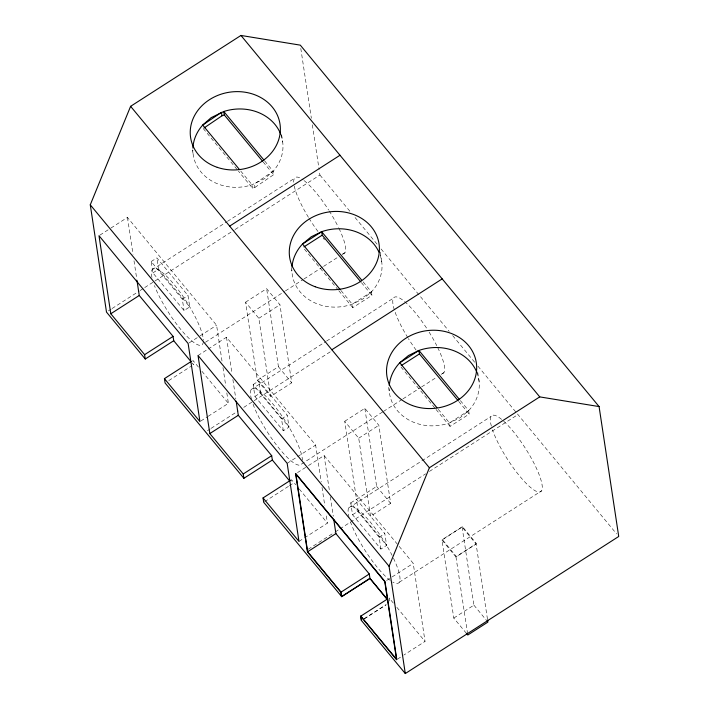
<?xml version="1.0" encoding="UTF-8"?>
<svg xmlns="http://www.w3.org/2000/svg" width="709" height="709" viewBox="0 0 709 709"><rect width="100%" height="100%" fill="white"/><g stroke="black" fill="none" stroke-linecap="round" stroke-linejoin="round"><path stroke-width="0.53" stroke-dasharray="3.54 2.66" d="M281.048 135.109A45.208 39.03 -8.6 0 1 273.151 171.215L264.679 178.624L252.058 184.765A45.208 39.03 -8.6 0 1 192.848 150.131M380.104 254.965A45.208 39.03 -8.6 0 1 371.41 291.886L362.716 299.092L352.258 304.179A45.208 39.03 -8.6 0 1 291.886 269.89M477.006 372.739A45.208 39.03 -8.6 0 1 468.667 410.626L459.973 417.831L449.515 422.927A45.208 39.03 -8.6 0 1 389.144 388.629M264.696 160.978L273.151 171.215L254.38 183.95L254.903 187.424L252.581 188.239L238.472 171.179M254.903 187.424L273.683 174.689L273.151 171.215M99.916 235.122L110.01 228.635M110.932 228.041L127.452 217.433L216.591 325.254L222.165 362.122M151.177 261.541L156.875 257.89L188.027 295.573L189.737 306.908L184.048 310.56L152.896 272.876L151.177 261.541L182.328 299.225L184.048 310.56M152.125 269.757L226.525 221.97M227.456 221.376L294.421 178.376M152.896 272.876L158.586 269.225L156.875 257.89M108.371 310.914L111.162 309.115M112.093 308.521L139.124 291.16M140.054 290.566L143.785 288.164M144.716 287.57L154.039 281.579M154.97 280.986L234.192 230.106M235.122 229.503L319.936 175.034L319.28 170.665M182.328 299.225L188.027 295.573M245.544 302.194L266.628 288.66L279.931 304.755L291.736 382.816L270.661 396.349L257.349 380.254L245.544 302.194L258.856 318.297L270.661 396.349M189.046 342.943L199.149 336.456M200.062 335.871L216.591 325.254M205.459 342.261L284.513 291.488M285.443 290.894L303.115 279.541M304.037 278.947L322.639 267.001M323.57 266.398L338.45 256.844M342.172 254.46L344.964 252.661M198.033 355.519L207.214 349.617M208.136 349.032L226.49 337.236L315.629 445.066L321.204 481.925M258.856 318.297L279.931 304.755M168.751 380.609L190.783 366.464M371.41 291.886L371.933 295.352L352.79 307.653L352.258 304.179L371.41 291.886L363.008 281.712M257.349 380.254L278.433 366.721L266.628 288.66M253.14 384.57L258.838 380.91L287.225 415.244L289.015 427.119L283.325 430.771L254.939 396.437L253.14 384.57L281.526 418.904L283.325 430.771M200.851 421.004L207.276 416.874M208.198 416.289L228.395 403.315L226.588 391.395M251.234 389.463L325.635 341.676M326.557 341.082L393.522 298.081M254.939 396.437L260.628 392.777L258.838 380.91M207.409 430.726L210.201 428.927M211.131 428.325L238.162 410.972M243.754 407.374L330.438 351.708M281.526 418.904L287.225 415.244M344.716 421.279L364.843 408.349L378.845 425.294L390.65 503.355L370.532 516.276L358.719 438.215L344.716 421.279L356.521 499.331L376.647 486.409L364.843 408.349M287.172 463.34L315.629 445.066M382.559 411.991L301.644 463.961A45.208 10.493 57.3 0 1 279.036 448.265A45.208 10.493 57.3 0 1 252.98 403.988M383.489 411.397L402.083 399.451M403.013 398.857L420.685 387.504M421.616 386.91L436.496 377.356M441.149 374.37L443.94 372.571M297.47 472.637L307.573 466.159M308.486 465.565L324.093 455.541L413.232 563.371L425.037 641.423L403.917 654.992M358.719 438.215L378.845 425.294M264.617 501.68L288.483 486.347M289.405 485.762L292.152 483.99L291.496 479.656L295.724 484.77M468.667 410.626L469.19 414.091L450.047 426.393L449.515 422.927L468.667 410.626L460.256 400.452M350.742 502.867L356.441 499.216L384.819 533.549L386.618 545.416L380.928 549.076L352.541 514.743L350.742 502.867L379.129 537.209L380.928 549.076M348.828 507.768L491.124 416.378M298.976 541.401L303.567 538.45M304.48 537.865L327.434 523.127L325.954 513.369M352.541 514.743L358.231 511.083L356.441 499.216M308.238 549.245L334.338 532.486M335.268 531.892L338.999 529.49M339.93 528.896L425.675 473.825M429.406 471.432L517.951 414.561M379.129 537.209L384.819 533.549M466.38 633.323L453.778 618.071L441.973 540.019L462.1 527.088L476.102 544.033L487.579 619.923M386.609 580.467L391.2 577.516M392.112 576.931L413.232 563.371M399.247 582.266L541.534 490.876M467.621 633.935L455.976 556.964L476.102 544.033M364.054 618.806L386.086 604.653M364.275 618.877L386.139 604.83M453.778 618.071L473.904 605.149L462.1 527.088M397.492 659.113L403.004 655.577M319.936 175.034L350.14 211.574M355.058 217.521L377.534 244.711M381.052 248.956L449.16 331.351M452.67 335.596L475.127 362.769M477.937 366.163L616.608 533.912M263.101 161.891L273.683 174.689M361.43 282.634L371.933 295.352M458.679 401.383L469.19 414.091M341.047 290.619L352.258 304.179M438.304 409.359L449.515 422.927M240.768 171.117L252.058 184.765L252.581 188.239M304.445 249.169L338.069 289.848M338.769 290.699L352.79 307.653M400.993 367.067L435.326 408.597M436.026 409.439L450.047 426.393M203.217 128.524L237.772 170.32M441.973 540.019L455.976 556.964M278.433 366.721L291.736 382.816M376.647 486.409L390.65 503.355M473.904 605.149L487.207 621.244M158.586 269.225L189.737 306.908M260.628 392.777L289.015 427.119M358.231 511.083L386.618 545.416M198.449 367.094L192.883 360.358L193.539 364.692L192.174 363.043M201.932 371.303L228.395 403.315M299.251 489.033L327.434 523.127M393.327 603.075L389.099 597.962L389.596 601.214M396.854 607.338L425.037 641.423M477.662 371.924L479.133 381.681M380.237 252.103L381.876 262.942M388.647 387.353L389.303 391.687M300.793 48.416L311.357 118.27M312.35 124.819L319.112 169.575M281.57 134.48L282.714 142.075M324.093 455.541L329.508 491.319M330.323 496.743L333.274 516.258M291.231 267.523L292.046 272.947M322.019 487.349L324.811 505.774M226.49 337.236L231.905 373.014M232.889 379.519L235.84 399.034M192.476 149.865L193.132 154.199M222.98 367.537L225.772 385.971M127.452 217.433L133.026 254.292M134.01 260.797L136.802 279.231M203.359 341.392A45.208 10.493 57.3 0 1 183.197 332.264A45.208 10.493 57.3 0 1 154.447 285.541M151.956 277.449A45.208 10.493 57.3 0 1 158.515 269.757L163.77 273.603A45.208 10.493 57.3 0 1 203.359 340.214M251.473 399.238A45.208 10.493 57.3 0 1 257.739 389.675L263.048 393.61A45.208 10.493 57.3 0 1 302.406 460.212M416.112 350.095A45.208 10.493 57.3 0 1 408.366 338.574M407.799 337.652A45.208 10.493 57.3 0 1 394.558 297.151A45.208 10.493 57.3 0 1 426.774 328.435M429.096 332.078A45.208 10.493 57.3 0 1 436.762 345.673M437.71 347.587A45.208 10.493 57.3 0 1 441.459 373.776M324.492 239.722A45.208 10.493 57.3 0 1 323.136 238.118M317.969 231.497A45.208 10.493 57.3 0 1 309.009 218.248M308.442 217.335A45.208 10.493 57.3 0 1 294.253 186.059M293.721 182.213A45.208 10.493 57.3 0 1 303.292 179.989M304.196 180.671A45.208 10.493 57.3 0 1 328.648 210.05M329.233 210.963A45.208 10.493 57.3 0 1 338.485 227.394M338.946 228.351A45.208 10.493 57.3 0 1 342.544 253.973M393.477 558.222A45.208 10.493 57.3 0 1 392.733 582.054M390.225 580.387A45.208 10.493 57.3 0 1 350.583 522.294M349.076 517.535A45.208 10.493 57.3 0 1 355.342 507.981L360.642 511.916A45.208 10.493 57.3 0 1 392.068 555.36M491.364 426.153A45.208 10.493 57.3 0 1 521.487 442.451A45.208 10.493 57.3 0 1 536.527 491.426A45.208 10.493 57.3 0 1 492.516 429.902M462.445 526.654L442.319 539.576L456.321 556.521L476.448 543.599L462.445 526.654"/><path stroke-width="1.06" d="M136.961 280.312L139.256 295.485L173.076 336.394L173.732 340.728L145.274 359.011L106.501 312.111L90.273 204.812L130.607 106.323L240.954 35.45L300.297 45.146L599.078 406.576L618.727 536.474L405.291 673.55L361.546 620.632L360.854 616.103L396.792 659.565L384.987 581.513L295.848 473.683L307.653 551.744L341.047 592.139L341.738 596.668L369.983 578.526L387.734 600.009M405.291 673.55L389.064 566.252L429.388 467.754L539.735 396.889L599.078 406.576M204.112 127.921L221.997 115.789L224.319 114.973L262.401 161.04M229.645 226.127L339.992 155.262M145.274 359.011L144.618 354.668L110.799 313.768L139.256 295.485M378.952 252.12A45.208 39.03 -8.6 0 0 321.664 231.701L302.513 244.002A45.208 39.03 -8.6 0 0 292.011 266.797M303.948 246.892L322.187 235.175L321.664 231.701L311.216 236.797L302.513 244.002L340.347 289.777M144.618 354.668L173.076 336.394M236.168 401.205L238.295 415.297L271.689 455.692L272.345 460.035L243.887 478.309L165.082 382.966L164.426 378.633L191.049 361.537M331.847 349.759L442.194 278.885M243.887 478.309L243.231 473.975L209.837 433.571L238.295 415.297M476.616 371.8A45.208 39.03 -8.6 0 0 418.922 350.45L399.77 362.742A45.208 39.03 -8.6 0 0 389.268 385.545M401.205 365.631L419.444 353.915L418.922 350.45L408.473 355.537L399.77 362.742L436.904 407.666M243.231 473.975L271.689 455.692M341.738 596.668L263.695 502.273L263.039 497.931L290.584 480.241M335.898 533.602L369.292 573.998L369.947 578.331L341.49 596.615L340.834 592.272L307.44 551.877L335.898 533.602L333.771 519.502M340.834 592.272L369.292 573.998M361.298 620.57L360.642 616.236L387.265 599.14M240.954 35.45L539.735 396.889M263.987 160.128L223.796 111.499L211.167 117.65L202.694 125.059A45.208 39.03 -8.6 0 0 192.892 148.066M321.664 231.701L361.599 280.02M418.922 350.45L459.556 399.601M322.187 235.175L360.73 281.792M419.444 353.915L457.979 400.532M239.358 169.416L202.694 125.059L221.474 112.314L221.997 115.789M130.607 106.323L429.388 467.754M466.38 633.323L467.78 635.016L487.907 622.094L487.579 619.923M90.273 204.812L389.064 566.252M173.732 340.728L190.801 361.386M272.345 460.035L289.423 480.684M369.947 578.331L387.708 599.814M164.426 378.633L199.938 421.589L188.133 343.537L98.994 235.707L110.799 313.768M263.039 497.931L298.976 541.401L287.172 463.34L198.033 355.519L209.837 433.571M360.642 616.236L396.579 659.707L384.774 581.646L295.635 473.816L307.44 551.877M224.319 114.973L223.796 111.499A45.208 39.03 -8.6 0 1 280.684 134.143M217.264 167.342A45.208 39.03 -8.6 0 0 280.09 124.722A45.208 39.03 -8.6 0 0 208.543 100.306A45.208 39.03 -8.6 0 0 217.264 167.342M315.177 286.746A45.208 39.03 -8.6 0 0 379.253 245.598A45.208 39.03 -8.6 0 0 308.592 219.444A45.208 39.03 -8.6 0 0 315.177 286.746M412.443 405.548A45.208 39.03 -8.6 0 0 476.519 364.399A45.208 39.03 -8.6 0 0 405.858 338.246A45.208 39.03 -8.6 0 0 412.443 405.548"/></g></svg>
